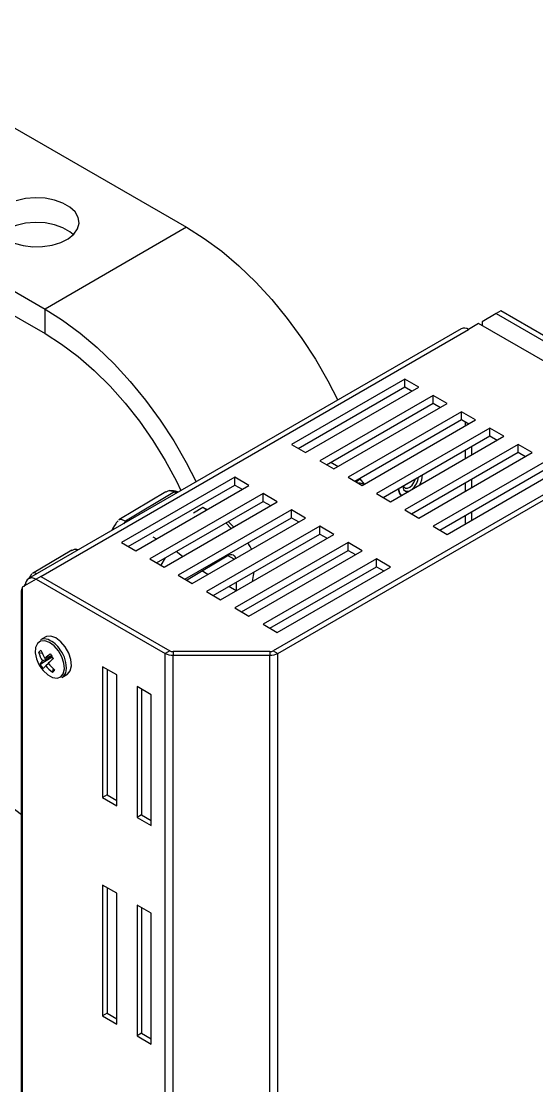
# Model space of a CAD drawing. Extents: x 17.3 to 113.1, y 4.8 to 84.5.
# Drawn here: x 26.62 to 29.84, y 12.55 to 19.19 of the extents above; entities that cross this region are included whole.
import ezdxf

# ---------------------------------------------------------------- set-up
doc = ezdxf.new("R2010")
doc.units = 0
doc.header["$MEASUREMENT"] = 0
doc.layers.add('OBJECT', color=7, linetype='CONTINUOUS')

msp = doc.modelspace()

# ---------------------------------------------------------------- linework, layer by layer
at = {"layer": 'OBJECT'}
for p, q in [((23.6564, 19.1947), (26.7677, 17.3986)), ((23.6564, 19.0412), (26.7677, 17.2451)), ((26.049, 18.834), (27.6516, 17.9088)), ((27.6516, 17.9088), (26.7677, 17.3986)), ((26.7677, 17.2451), (26.7677, 17.3986)), ((29.5841, 17.3704), (29.4957, 17.3194)), ((29.6124, 17.3867), (29.5841, 17.3704)), ((29.5841, 17.3704), (30.3885, 16.906)), ((30.4168, 16.9224), (29.6124, 17.3867)), ((29.4745, 17.3071), (29.4109, 17.2704)), ((30.3731, 16.7883), (29.4745, 17.3071)), ((29.4957, 17.3194), (29.4957, 17.2949)), ((29.3659, 17.2748), (26.6647, 15.7155)), ((26.7415, 15.7294), (29.4109, 17.2704)), ((29.0131, 16.9612), (28.306, 16.553)), ((29.1015, 16.9101), (29.0131, 16.9612)), ((29.0131, 16.9122), (29.0131, 16.9612)), ((28.3484, 16.5285), (29.0131, 16.9122)), ((28.3944, 16.5019), (29.1015, 16.9101)), ((29.0131, 16.9122), (29.0591, 16.8856)), ((29.1899, 16.8591), (28.4828, 16.4509)), ((29.2783, 16.8081), (29.1899, 16.8591)), ((29.1899, 16.8101), (29.1899, 16.8591)), ((28.5252, 16.4264), (29.1899, 16.8101)), ((28.5712, 16.3999), (29.2783, 16.8081)), ((29.3667, 16.7571), (28.6596, 16.3489)), ((29.1899, 16.8101), (29.2358, 16.7836)), ((29.4551, 16.706), (29.3667, 16.7571)), ((29.3667, 16.7081), (29.3667, 16.7571)), ((28.702, 16.3244), (29.3667, 16.7081)), ((28.7479, 16.2978), (29.4551, 16.706)), ((29.3667, 16.7081), (29.4126, 16.6815)), ((29.3896, 16.6948), (29.3896, 16.6683)), ((29.5434, 16.655), (28.8363, 16.2468)), ((29.6318, 16.604), (29.5434, 16.655)), ((29.5434, 16.606), (29.5434, 16.655)), ((28.306, 16.553), (28.3944, 16.5019)), ((28.8788, 16.2223), (29.5434, 16.606)), ((28.9247, 16.1958), (29.6318, 16.604)), ((29.7202, 16.553), (29.0131, 16.1448)), ((29.5434, 16.606), (29.5894, 16.5795)), ((29.8086, 16.5019), (29.7202, 16.553)), ((29.7202, 16.504), (29.7202, 16.553)), ((30.3885, 16.5326), (28.1928, 15.2651)), ((28.2211, 15.2487), (30.4168, 16.5163)), ((29.0555, 16.1203), (29.7202, 16.504)), ((29.1015, 16.0937), (29.8086, 16.5019)), ((29.3896, 16.5172), (29.3896, 16.4642)), ((29.4321, 16.4887), (29.4321, 16.5417)), ((29.7202, 16.504), (29.7662, 16.4774)), ((28.4828, 16.4509), (28.5712, 16.3999)), ((28.5521, 16.4419), (28.5981, 16.4154)), ((29.897, 16.4509), (29.1899, 16.0427)), ((27.9524, 16.3489), (27.2453, 15.9407)), ((28.0408, 16.2978), (27.9524, 16.3489)), ((27.9524, 16.2999), (27.9524, 16.3489)), ((28.6596, 16.3489), (28.7479, 16.2978)), ((29.2323, 16.0182), (29.897, 16.4019)), ((29.2783, 15.9917), (29.9854, 16.3999)), ((27.2878, 15.9162), (27.9524, 16.2999)), ((27.3337, 15.8896), (28.0408, 16.2978)), ((27.9524, 16.2999), (27.9984, 16.2733)), ((28.7104, 16.3195), (28.732, 16.3381)), ((28.7289, 16.3399), (28.732, 16.3381)), ((28.732, 16.3381), (28.7595, 16.3045)), ((29.3896, 16.3131), (29.3896, 16.2601)), ((29.4321, 16.2846), (29.4321, 16.3376)), ((27.5227, 16.2575), (27.2278, 16.0815)), ((27.5766, 16.2563), (27.27, 16.0733)), ((28.1292, 16.2468), (27.4221, 15.8386)), ((27.5766, 16.2563), (27.589, 16.2491)), ((27.5968, 16.2536), (27.5766, 16.2563)), ((28.2176, 16.1958), (28.1292, 16.2468)), ((28.1292, 16.1978), (28.1292, 16.2468)), ((28.8363, 16.2468), (28.9247, 16.1958)), ((28.9891, 16.2355), (28.991, 16.234)), ((29.0146, 16.2629), (29.0147, 16.2629)), ((27.4646, 15.8141), (28.1292, 16.1978)), ((27.5105, 15.7876), (28.2176, 16.1958)), ((27.752, 16.1588), (27.694, 16.1241)), ((27.776, 16.1449), (27.752, 16.1588)), ((27.7821, 16.1458), (27.752, 16.1588)), ((28.1292, 16.1978), (28.1752, 16.1713)), ((28.306, 16.1448), (27.5989, 15.7366)), ((27.6413, 15.7121), (28.306, 16.0958)), ((27.6873, 15.6855), (28.3944, 16.0937)), ((28.3944, 16.0937), (28.306, 16.1448)), ((28.306, 16.0958), (28.306, 16.1448)), ((28.306, 16.0958), (28.352, 16.0692)), ((29.0131, 16.1448), (29.1015, 16.0937)), ((29.3896, 16.109), (29.3896, 16.056)), ((29.4321, 16.0805), (29.4321, 16.1335)), ((27.27, 16.0733), (27.2587, 16.0584)), ((27.27, 16.0733), (27.2773, 16.0691)), ((28.4828, 16.0427), (27.7757, 15.6345)), ((27.9295, 16.0294), (27.8966, 16.0635)), ((27.9451, 16.0384), (27.9369, 16.0476)), ((28.5712, 15.9917), (28.4828, 16.0427)), ((28.4828, 15.9937), (28.4828, 16.0427)), ((29.1899, 16.0427), (29.2783, 15.9917)), ((27.4608, 15.963), (27.4421, 15.9738)), ((27.8181, 15.61), (28.4828, 15.9937)), ((27.8641, 15.5835), (28.5712, 15.9917)), ((28.4828, 15.9937), (28.5287, 15.9672)), ((26.9355, 15.8926), (26.6895, 15.7483)), ((26.976, 15.8952), (26.9553, 15.8986)), ((27.2453, 15.9407), (27.3337, 15.8896)), ((27.626, 15.8542), (27.587, 15.8848)), ((28.6596, 15.9407), (27.9524, 15.5325)), ((27.9949, 15.508), (28.6596, 15.8917)), ((28.0408, 15.4814), (28.7479, 15.8896)), ((28.7479, 15.8896), (28.6596, 15.9407)), ((28.6596, 15.8917), (28.6596, 15.9407)), ((28.6596, 15.8917), (28.7055, 15.8651)), ((27.4221, 15.8386), (27.5105, 15.7876)), ((27.5172, 15.8445), (27.4908, 15.7989)), ((27.6711, 15.7188), (27.9053, 15.8586)), ((27.948, 15.836), (27.9071, 15.8596)), ((28.8363, 15.8386), (28.1292, 15.4304)), ((28.9247, 15.7876), (28.8363, 15.8386)), ((28.8363, 15.7896), (28.8363, 15.8386)), ((27.7845, 15.7416), (27.7463, 15.7637)), ((28.1717, 15.4059), (28.8363, 15.7896)), ((28.2176, 15.3794), (28.9247, 15.7876)), ((28.8363, 15.7896), (28.8823, 15.7631)), ((26.7132, 15.7131), (26.6249, 15.6621)), ((26.7415, 15.7294), (26.7132, 15.7131)), ((26.7132, 15.7131), (27.5176, 15.2487)), ((26.7415, 15.7294), (27.5459, 15.2651)), ((27.5989, 15.7366), (27.6873, 15.6855)), ((27.9608, 15.6924), (27.9616, 15.6398)), ((26.6197, 15.6376), (26.6197, 10.4566)), ((26.6249, 15.6621), (26.6249, 10.3341)), ((27.7757, 15.6345), (27.8641, 15.5835)), ((27.9612, 15.6396), (27.9153, 15.6661)), ((27.9524, 15.5325), (28.0408, 15.4814)), ((28.1292, 15.4304), (28.2176, 15.3794)), ((26.7695, 15.3503), (26.7388, 15.3326)), ((26.728, 15.2547), (26.7493, 15.2508)), ((26.7367, 15.1821), (26.8126, 15.2279)), ((26.7513, 15.2018), (26.8115, 15.2295)), ((26.8086, 15.2337), (26.7668, 15.2169)), ((27.5459, 15.2651), (27.5176, 15.2487)), ((27.5176, 9.7167), (27.5176, 15.2487)), ((27.5671, 15.26), (27.5671, 15.2369)), ((28.1716, 15.26), (27.5671, 15.26)), ((27.5671, 15.2369), (28.1716, 15.2369)), ((27.5671, 9.7048), (27.5671, 15.2369)), ((28.1716, 15.26), (28.1716, 15.2369)), ((28.1716, 9.7048), (28.1716, 15.2369)), ((28.1928, 15.2651), (28.2211, 15.2487)), ((28.2211, 9.7167), (28.2211, 15.2487)), ((26.7893, 15.1849), (26.7722, 15.1719)), ((26.8146, 15.1305), (26.8201, 15.1523)), ((27.2153, 15.1146), (27.1269, 15.1656)), ((27.1269, 15.1656), (27.1269, 14.3491)), ((26.8738, 15.0988), (26.9045, 15.1165)), ((27.1552, 15.1493), (27.1552, 14.3654)), ((27.2153, 14.2981), (27.2153, 15.1146)), ((27.3426, 15.0411), (27.3426, 14.2246)), ((27.431, 14.9901), (27.3426, 15.0411)), ((27.3709, 15.0248), (27.3709, 14.2409)), ((27.431, 14.1736), (27.431, 14.9901)), ((26.6218, 14.2418), (26.4517, 14.3681)), ((27.1552, 14.3654), (27.1269, 14.3491)), ((27.1552, 14.3654), (27.2153, 14.3307)), ((27.1269, 14.3491), (27.2153, 14.2981)), ((27.3709, 14.2409), (27.3426, 14.2246)), ((27.3426, 14.2246), (27.431, 14.1736)), ((27.3709, 14.2409), (27.431, 14.2062)), ((27.2153, 13.751), (27.1269, 13.802)), ((27.1269, 13.802), (27.1269, 12.9855)), ((27.1552, 13.7857), (27.1552, 13.0018)), ((27.2153, 12.9345), (27.2153, 13.751)), ((27.3426, 13.6775), (27.3426, 12.861)), ((27.431, 13.6265), (27.3426, 13.6775)), ((27.3709, 13.6612), (27.3709, 12.8773)), ((27.431, 12.81), (27.431, 13.6265)), ((27.1552, 13.0018), (27.1269, 12.9855)), ((27.1269, 12.9855), (27.2153, 12.9345)), ((27.1552, 13.0018), (27.2153, 12.9671)), ((27.3709, 12.8773), (27.3426, 12.861)), ((27.3426, 12.861), (27.431, 12.81)), ((27.3709, 12.8773), (27.431, 12.8426))]:
    msp.add_line(p, q, dxfattribs=at)
at = {"layer": 'OBJECT', "flags": 128}
for points in [[(26.5753, 17.809), (26.6311, 17.794), (26.6915, 17.7868), (26.7531, 17.7878), (26.8127, 17.797), (26.8669, 17.8139), (26.913, 17.8376), (26.9484, 17.8667), (26.9711, 17.8998), (26.98, 17.935), (26.9747, 17.9705), (26.9553, 18.0042), (26.9229, 18.0345), (26.8793, 18.0597), (26.8269, 18.0784), (26.7683, 18.0896), (26.7069, 18.0927), (26.6459, 18.0875), (26.5887, 18.0744)], [(26.9445, 17.8627), (26.9229, 17.881), (26.8793, 17.9062), (26.8269, 17.9249), (26.7683, 17.9361), (26.7069, 17.9392), (26.6459, 17.934), (26.5887, 17.9209), (26.5382, 17.9004), (26.4972, 17.8739), (26.4848, 17.8627)], [(27.6516, 17.9088), (27.7617, 17.8394), (27.8709, 17.7588), (27.9782, 17.6677), (28.0828, 17.5669), (28.1836, 17.4572), (28.2799, 17.3397), (28.3709, 17.2152), (28.4557, 17.0849), (28.5337, 16.9499), (28.5952, 16.8299)], [(26.7677, 17.3986), (26.8778, 17.3291), (26.987, 17.2485), (27.0943, 17.1574), (27.1989, 17.0566), (27.2997, 16.947), (27.396, 16.8294), (27.487, 16.7049), (27.5718, 16.5746), (27.6498, 16.4396), (27.7113, 16.3197)], [(26.7677, 17.2451), (26.8717, 17.1792), (26.9746, 17.1021), (27.0756, 17.0146), (27.1736, 16.9175), (27.2677, 16.8118), (27.357, 16.6985), (27.4406, 16.5786), (27.5177, 16.4534), (27.5876, 16.324), (27.6164, 16.2649)], [(29.0004, 16.2925), (29.0006, 16.2895), (29.0059, 16.2715), (29.0179, 16.2613), (29.0346, 16.2604), (29.0385, 16.2615)], [(29.0043, 16.2948), (29.018, 16.3012), (29.0249, 16.3067)], [(29.0049, 16.2951), (29.0079, 16.2877), (29.0172, 16.2798), (29.0301, 16.2792), (29.0447, 16.2858), (29.0588, 16.2987), (29.0702, 16.3159), (29.0772, 16.3349), (29.0777, 16.3372)], [(28.9742, 16.2774), (28.9798, 16.2497), (28.9913, 16.2342)], [(27.9369, 16.0476), (27.9143, 16.0684), (27.9102, 16.0714)], [(28.0567, 15.8988), (28.0487, 15.9155), (28.0334, 15.9384)], [(27.9053, 15.8586), (27.9156, 15.8636), (27.9255, 15.866), (27.9346, 15.8659), (27.9427, 15.8632), (27.9494, 15.8579), (27.9544, 15.8504), (27.9575, 15.8415)], [(28.0625, 15.698), (28.0697, 15.7344), (28.0727, 15.757)], [(27.6537, 15.7049), (27.6609, 15.7115), (27.6711, 15.7188)], [(26.8939, 15.2891), (26.8659, 15.3218), (26.8348, 15.3449), (26.8039, 15.3559), (26.7766, 15.3536), (26.7695, 15.3503)], [(26.8519, 15.2638), (26.8253, 15.295), (26.7956, 15.317), (26.7662, 15.3275), (26.7401, 15.3254), (26.7203, 15.3108), (26.7089, 15.2854), (26.7072, 15.2519), (26.7152, 15.2139), (26.7233, 15.1931)], [(26.9045, 15.1165), (26.9087, 15.1192), (26.9253, 15.1405), (26.9323, 15.1718), (26.929, 15.2098), (26.9157, 15.2504), (26.8939, 15.2891)], [(26.7453, 15.155), (26.7562, 15.1411), (26.7848, 15.1141), (26.8147, 15.0976), (26.8428, 15.0934), (26.8661, 15.1018), (26.8819, 15.1221), (26.8886, 15.152), (26.8854, 15.1882), (26.8727, 15.2269), (26.8519, 15.2638)], [(26.7233, 15.1931), (26.7321, 15.1756), (26.7453, 15.155)]]:
    msp.add_lwpolyline(points, dxfattribs=at)
at = {"layer": 'OBJECT'}
for centre, radius, start, end in [((29.3845, 17.2336), 0.0453, 54.38203, 114.30731), ((28.9897, 16.3566), 0.1084, 310.00926, 355.87715), ((28.9898, 16.3565), 0.1084, 310.23625, 355.92267), ((28.9752, 16.3705), 0.149, 332.20537, 357.46488), ((28.9781, 16.3699), 0.1464, 332.06913, 357.74949), ((28.7283, 16.254), 0.0567, 59.78067, 92.49979), ((29.0328, 16.2753), 0.0589, 178.15031, 224.61499), ((29.0281, 16.2893), 0.0297, 242.92364, 291.06791), ((26.6849, 15.6806), 0.0393, 50.7965, 189.21458), ((26.6518, 15.6376), 0.032, 147.27049, 212.72951), ((26.7653, 15.2813), 0.0577, 67.74301, 117.30528), ((26.7277, 15.1861), 0.1601, 32.18866, 68.20238), ((26.8001, 15.1955), 0.0933, 128.18048, 140.60304), ((26.9554, 15.3234), 0.2376, 196.82536, 210.80291), ((26.9935, 15.3551), 0.2655, 198.97581, 211.36891), ((27.114, 14.83), 0.5198, 127.02824, 131.90276), ((27.784, 14.1366), 1.4478, 131.72453, 133.48456), ((27.4586, 15.6829), 0.7902, 213.65493, 216.12036), ((26.7215, 15.161), 0.1796, 353.16847, 37.91747), ((27.5651, 15.3379), 0.101, 241.95993, 271.14354), ((27.5663, 15.3033), 0.0433, 241.95962, 271.14415), ((28.1725, 15.3033), 0.0433, 268.85572, 298.04155), ((28.1736, 15.3379), 0.101, 268.85623, 298.03985), ((26.9245, 15.2839), 0.2208, 204.27603, 215.71859), ((26.8141, 15.1396), 0.0884, 135.30356, 151.2732), ((26.915, 15.2857), 0.2062, 210.15943, 219.61586), ((26.9274, 15.0146), 0.221, 134.62129, 140.81887), ((26.9714, 15.3335), 0.2565, 219.037, 232.31457), ((27.0178, 15.37), 0.294, 218.4862, 230.06216), ((26.713, 15.2487), 0.1559, 310.67933, 318.10419), ((26.8434, 15.1469), 0.0569, 302.31403, 352.67567)]:
    msp.add_arc(centre, radius, start, end, dxfattribs=at)
for points, knots in [([(27.5234, 16.2565), (27.5261, 16.2584), (27.535, 16.2648), (27.5539, 16.266), (27.569, 16.2595), (27.5766, 16.2563)], [0, 0, 0, 0, 0.179068, 0.589433, 1, 1, 1, 1]), ([(27.599, 16.2548), (27.5974, 16.2555), (27.5808, 16.2627), (27.5624, 16.2638), (27.5459, 16.2648)], [0, 0, 0, 0, 0.098064, 1, 1, 1, 1]), ([(27.27, 16.0733), (27.2629, 16.0768), (27.2486, 16.0838), (27.2342, 16.0853), (27.2298, 16.0816), (27.2284, 16.0804)], [0, 0, 0, 0, 0.4105651, 0.8209287, 1, 1, 1, 1]), ([(27.2234, 16.0772), (27.2187, 16.071), (27.2034, 16.0511), (27.1906, 16.0291), (27.1818, 16.014)], [0, 0, 0, 0, 0.313253, 1, 1, 1, 1]), ([(26.936, 15.8918), (26.9382, 15.8933), (26.9456, 15.8986), (26.9591, 15.8998), (26.9695, 15.8955), (26.9736, 15.8938)], [0, 0, 0, 0, 0.204161, 0.686504, 1, 1, 1, 1]), ([(26.7163, 15.7453), (26.7133, 15.7467), (26.7043, 15.7509), (26.6949, 15.7515), (26.6912, 15.7483), (26.6901, 15.7474)], [0, 0, 0, 0, 0.263577, 0.780996, 1, 1, 1, 1]), ([(26.6485, 15.6878), (26.6445, 15.6819), (26.6394, 15.6745), (26.6358, 15.6664), (26.6351, 15.6647)], [0, 0, 0, 0, 0.791729, 1, 1, 1, 1]), ([(26.6858, 15.7446), (26.6811, 15.7387), (26.6739, 15.7297), (26.6679, 15.7196), (26.6659, 15.7162)], [0, 0, 0, 0, 0.655074, 1, 1, 1, 1])]:
    msp.add_open_spline(points, degree=3, knots=knots, dxfattribs=at)

doc.saveas('drawing.dxf')
